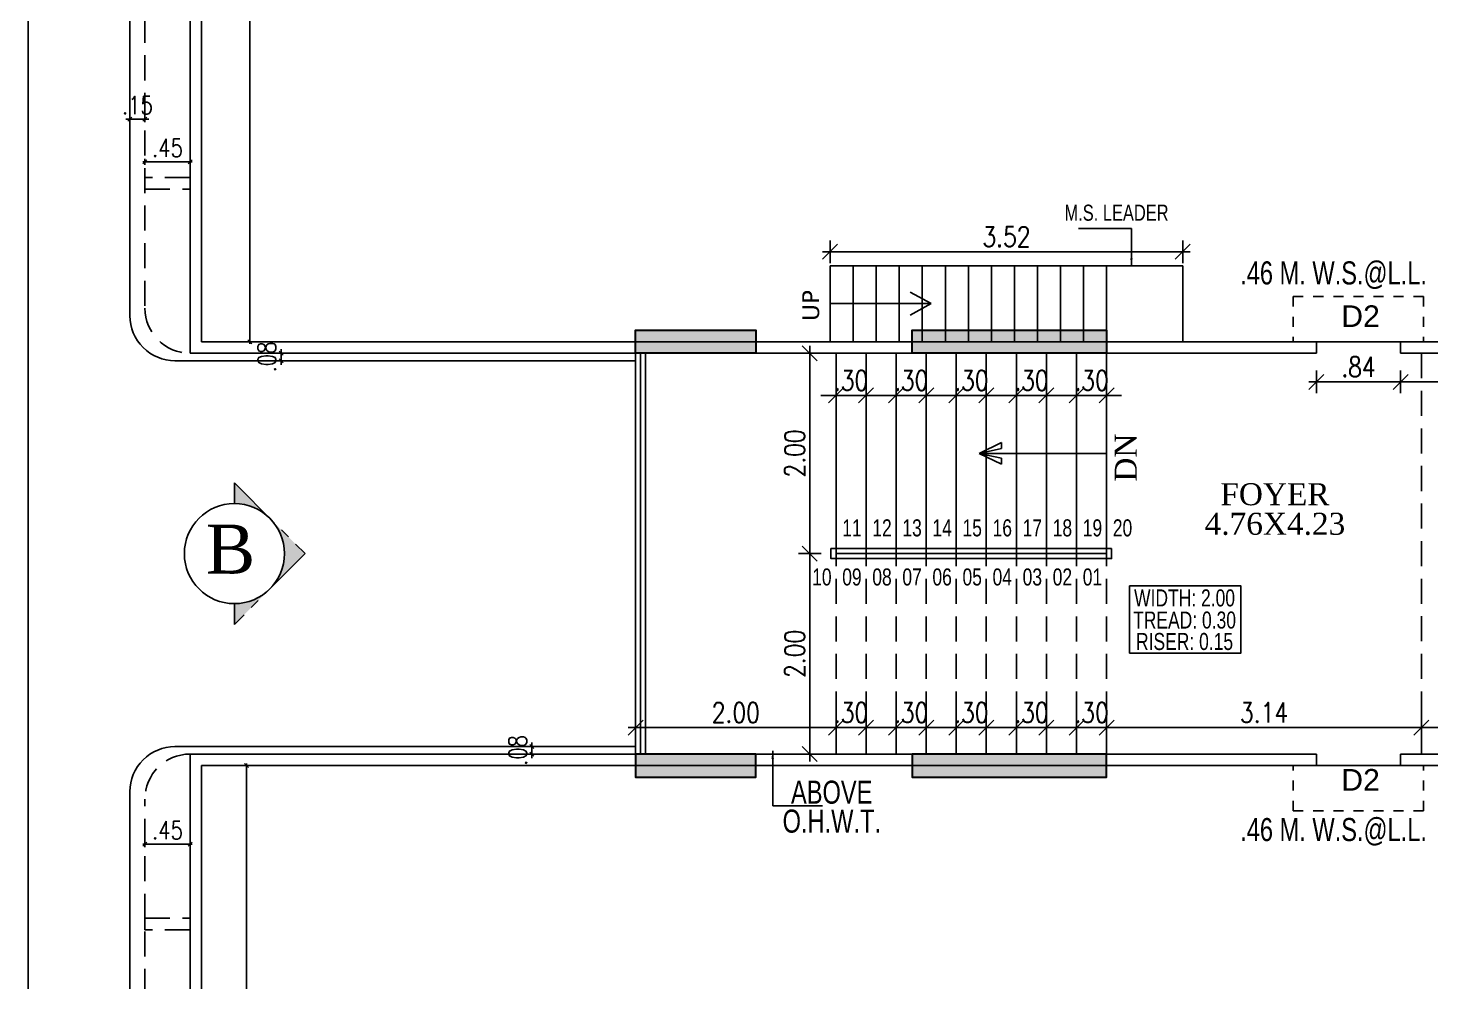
# Model space of a CAD drawing. Header units: inches. Extents: x 14235 to 14499, y 0 to 2549.
# Drawn here: x 14361.64 to 14375.64, y 2362.58 to 2372.1 of the extents above; entities that cross this region are included whole.
import ezdxf
from ezdxf.enums import TextEntityAlignment as Align

# ---------------------------------------------------------------- set-up
doc = ezdxf.new("R2010")
doc.units = ezdxf.units.IN
doc.header["$LTSCALE"] = 0.25
doc.header["$MEASUREMENT"] = 0
doc.header["$PDMODE"] = 35
for name, pattern in [('CENTER2', [1.125, 0.75, -0.125, 0.125, -0.125]), ('DASHEDX2', [1.5, 1, -0.5]), ('HIDDEN', [0.375, 0.25, -0.125])]:
    doc.linetypes.add(name, pattern=pattern)
for name, color, linetype in [('dim-details', 7, 'Continuous'), ('dimension', 7, 'Continuous'), ('edges', 1, 'Continuous'), ('proj-internal', 1, 'DASHEDX2'), ('ROAD', 84, 'Continuous'), ('SECLINE', 7, 'HIDDEN'), ('Stair', 56, 'Continuous'), ('steel', 251, 'Continuous'), ('text', 7, 'Continuous'), ('text-large', 7, 'Continuous'), ('wall', 7, 'Continuous'), ('walls', 7, 'Continuous'), ('WORK TEX', 6, 'Continuous'), ('WORKING DIM', 7, 'Continuous')]:
    doc.layers.add(name, color=color, linetype=linetype)
doc.layers.add('P-COL', color=7, linetype='Continuous', lineweight=30)
doc.layers.add('P-COLHAT', color=8, linetype='Continuous', lineweight=25)
doc.styles.add('ARIAL', font='TIMES_0.TTF')
doc.styles.add('ARL', font='swisscl_0.ttf')
doc.styles.add('romans', font='romans.shx', dxfattribs={"width": 0.8})
doc.styles.add('SansSerif', font='sanss__.ttf', dxfattribs={"width": 0.8})
doc.styles.add('verdana', font='VERDANA_0.TTF')
doc.dimstyles.new('121', dxfattribs={"dimscale": 0.1, "dimtxt": 1.8, "dimasz": 0.2, "dimexe": 0.03125, "dimexo": 0.25, "dimgap": 0.5, "dimtad": 1, "dimzin": 4, "dimdsep": 46, "dimtxsty": 'romans', "dimblk1": 'MINITICK', "dimblk2": 'MINITICK', "dimsah": 1, "dimcen": 1, "dimse1": 1, "dimse2": 1, "dimclrd": 252, "dimclre": 256, "dimclrt": 7, "dimadec": 3, "dimazin": 0, "dimtfac": 0.8, "dimtix": 1, "dimtmove": 2, "dimatfit": 3, "dimfxl": 0, "dimtolj": 1, "dimtzin": 3, "dimarcsym": 0})
doc.dimstyles.new('minitick-100', dxfattribs={"dimscale": 0.1, "dimtxt": 2, "dimasz": 0.75, "dimexe": 0.03125, "dimexo": 0.25, "dimgap": 0.5, "dimtad": 1, "dimzin": 4, "dimdsep": 46, "dimtxsty": 'romans', "dimblk1": 'MINITICK', "dimblk2": 'MINITICK', "dimsah": 1, "dimcen": 1, "dimse1": 1, "dimse2": 1, "dimclrd": 252, "dimclre": 256, "dimclrt": 256, "dimadec": 3, "dimazin": 0, "dimtfac": 0.8, "dimtix": 1, "dimtmove": 2, "dimatfit": 3, "dimfxl": 0, "dimtolj": 1, "dimtzin": 3, "dimarcsym": 0})

# ---------------------------------------------------------------- blocks, each defined once
blk = doc.blocks.new('MINITICK')
at = {"color": 7}
for p, q in [((1, 1), (-1, -1)), ((-1, 0), (1, 0)), ((0, -1.5), (0, 1.5))]:
    blk.add_line(p, q, dxfattribs=at)
blk = doc.blocks.new('*D16')
at = {"layer": 'Defpoints', "color": 0, "transparency": 16777216}
for p in [(14373.159, 2369.866), (14369.64, 2369.44), (14373.159, 2369.44)]:
    blk.add_point(p, dxfattribs=at)
at = {"layer": 'dim-details', "color": 252, "lineweight": -2, "transparency": 16777216}
blk.add_line((14369.715, 2369.866), (14373.084, 2369.866), dxfattribs=at)
at = {"layer": 'dim-details', "color": 252, "lineweight": -2, "transparency": 16777216, "xscale": 0.07500000000000001, "yscale": 0.07500000000000001, "zscale": 0.07500000000000001, "rotation": 180}
blk.add_blockref('MINITICK', (14369.64, 2369.866), dxfattribs=at)
at = {"layer": 'dim-details', "color": 252, "lineweight": -2, "transparency": 16777216, "xscale": 0.07500000000000001, "yscale": 0.07500000000000001, "zscale": 0.07500000000000001}
blk.add_blockref('MINITICK', (14373.159, 2369.866), dxfattribs=at)
at = {"layer": 'dim-details', "transparency": 16777216, "insert": (14371.4, 2370.016), "char_height": 0.2, "attachment_point": 5, "style": 'romans'}
blk.add_mtext('\\A1;3.52', dxfattribs=at)
blk = doc.blocks.new('*D42')
at = {"layer": 'Defpoints', "color": 0, "transparency": 16777216}
for p in [(14362.803, 2364.382), (14363.253, 2364.382), (14362.803, 2363.952)]:
    blk.add_point(p, dxfattribs=at)
at = {"layer": 'WORKING DIM', "color": 252, "lineweight": -2, "transparency": 16777216}
blk.add_line((14363.233, 2363.952), (14362.823, 2363.952), dxfattribs=at)
at = {"layer": 'WORKING DIM', "color": 252, "lineweight": -2, "transparency": 16777216, "xscale": 0.02, "yscale": 0.02, "zscale": 0.02, "rotation": 180}
blk.add_blockref('MINITICK', (14362.803, 2363.952), dxfattribs=at)
at = {"layer": 'WORKING DIM', "color": 252, "lineweight": -2, "transparency": 16777216, "xscale": 0.02, "yscale": 0.02, "zscale": 0.02}
blk.add_blockref('MINITICK', (14363.253, 2363.952), dxfattribs=at)
at = {"layer": 'WORKING DIM', "color": 7, "transparency": 16777216, "insert": (14363.028, 2364.092), "char_height": 0.18, "attachment_point": 5, "style": 'romans'}
blk.add_mtext('\\A1;.45', dxfattribs=at)
blk = doc.blocks.new('*D43')
at = {"layer": 'Defpoints', "color": 0, "transparency": 16777216}
for p in [(14362.803, 2370.762), (14362.803, 2370.606), (14363.253, 2370.606)]:
    blk.add_point(p, dxfattribs=at)
at = {"layer": 'WORKING DIM', "color": 252, "lineweight": -2, "transparency": 16777216}
blk.add_line((14363.233, 2370.762), (14362.823, 2370.762), dxfattribs=at)
at = {"layer": 'WORKING DIM', "color": 252, "lineweight": -2, "transparency": 16777216, "xscale": 0.02, "yscale": 0.02, "zscale": 0.02, "rotation": 180}
blk.add_blockref('MINITICK', (14362.803, 2370.762), dxfattribs=at)
at = {"layer": 'WORKING DIM', "color": 252, "lineweight": -2, "transparency": 16777216, "xscale": 0.02, "yscale": 0.02, "zscale": 0.02}
blk.add_blockref('MINITICK', (14363.253, 2370.762), dxfattribs=at)
at = {"layer": 'WORKING DIM', "color": 7, "transparency": 16777216, "insert": (14363.028, 2370.902), "char_height": 0.18, "attachment_point": 5, "style": 'romans'}
blk.add_mtext('\\A1;.45', dxfattribs=at)
blk = doc.blocks.new('*D57')
at = {"layer": 'Defpoints', "color": 0, "ltscale": 10, "transparency": 16777216}
for p in [(14372.099, 2365.19), (14372.099, 2365.116), (14372.399, 2365.19)]:
    blk.add_point(p, dxfattribs=at)
at = {"layer": 'dimension', "color": 252, "lineweight": -2, "ltscale": 10, "transparency": 16777216}
for p, q in [((14372.024, 2365.116), (14371.949, 2365.116)), ((14372.399, 2365.116), (14372.099, 2365.116)), ((14372.474, 2365.116), (14372.549, 2365.116))]:
    blk.add_line(p, q, dxfattribs=at)
at = {"layer": 'dimension', "color": 252, "lineweight": -2, "ltscale": 10, "transparency": 16777216, "xscale": 0.07500000000000001, "yscale": 0.07500000000000001, "zscale": 0.07500000000000001}
blk.add_blockref('MINITICK', (14372.099, 2365.116), dxfattribs=at)
at = {"layer": 'dimension', "color": 252, "lineweight": -2, "ltscale": 10, "transparency": 16777216, "xscale": 0.07500000000000001, "yscale": 0.07500000000000001, "zscale": 0.07500000000000001, "rotation": 180}
blk.add_blockref('MINITICK', (14372.399, 2365.116), dxfattribs=at)
at = {"layer": 'dimension', "ltscale": 10, "transparency": 16777216, "insert": (14372.249, 2365.266), "char_height": 0.2, "attachment_point": 5, "style": 'romans'}
blk.add_mtext('\\A1;.30', dxfattribs=at)
blk = doc.blocks.new('*D53')
at = {"layer": 'Defpoints', "color": 0, "ltscale": 10, "transparency": 16777216}
for p in [(14371.499, 2365.19), (14371.499, 2365.116), (14371.799, 2365.19)]:
    blk.add_point(p, dxfattribs=at)
at = {"layer": 'dimension', "color": 252, "lineweight": -2, "ltscale": 10, "transparency": 16777216}
for p, q in [((14371.424, 2365.116), (14371.349, 2365.116)), ((14371.799, 2365.116), (14371.499, 2365.116)), ((14371.874, 2365.116), (14371.949, 2365.116))]:
    blk.add_line(p, q, dxfattribs=at)
at = {"layer": 'dimension', "color": 252, "lineweight": -2, "ltscale": 10, "transparency": 16777216, "xscale": 0.07500000000000001, "yscale": 0.07500000000000001, "zscale": 0.07500000000000001}
blk.add_blockref('MINITICK', (14371.499, 2365.116), dxfattribs=at)
at = {"layer": 'dimension', "color": 252, "lineweight": -2, "ltscale": 10, "transparency": 16777216, "xscale": 0.07500000000000001, "yscale": 0.07500000000000001, "zscale": 0.07500000000000001, "rotation": 180}
blk.add_blockref('MINITICK', (14371.799, 2365.116), dxfattribs=at)
at = {"layer": 'dimension', "ltscale": 10, "transparency": 16777216, "insert": (14371.649, 2365.266), "char_height": 0.2, "attachment_point": 5, "style": 'romans'}
blk.add_mtext('\\A1;.30', dxfattribs=at)
blk = doc.blocks.new('*D54')
at = {"layer": 'Defpoints', "color": 0, "ltscale": 10, "transparency": 16777216}
for p in [(14370.899, 2365.19), (14370.899, 2365.116), (14371.199, 2365.19)]:
    blk.add_point(p, dxfattribs=at)
at = {"layer": 'dimension', "color": 252, "lineweight": -2, "ltscale": 10, "transparency": 16777216}
for p, q in [((14370.824, 2365.116), (14370.749, 2365.116)), ((14371.199, 2365.116), (14370.899, 2365.116)), ((14371.274, 2365.116), (14371.349, 2365.116))]:
    blk.add_line(p, q, dxfattribs=at)
at = {"layer": 'dimension', "color": 252, "lineweight": -2, "ltscale": 10, "transparency": 16777216, "xscale": 0.07500000000000001, "yscale": 0.07500000000000001, "zscale": 0.07500000000000001}
blk.add_blockref('MINITICK', (14370.899, 2365.116), dxfattribs=at)
at = {"layer": 'dimension', "color": 252, "lineweight": -2, "ltscale": 10, "transparency": 16777216, "xscale": 0.07500000000000001, "yscale": 0.07500000000000001, "zscale": 0.07500000000000001, "rotation": 180}
blk.add_blockref('MINITICK', (14371.199, 2365.116), dxfattribs=at)
at = {"layer": 'dimension', "ltscale": 10, "transparency": 16777216, "insert": (14371.049, 2365.266), "char_height": 0.2, "attachment_point": 5, "style": 'romans'}
blk.add_mtext('\\A1;.30', dxfattribs=at)
blk = doc.blocks.new('*D45')
at = {"layer": 'Defpoints', "color": 0, "ltscale": 10, "transparency": 16777216}
for p in [(14370.299, 2365.19), (14370.299, 2365.116), (14370.599, 2365.19)]:
    blk.add_point(p, dxfattribs=at)
at = {"layer": 'dimension', "color": 252, "lineweight": -2, "ltscale": 10, "transparency": 16777216}
for p, q in [((14370.224, 2365.116), (14370.149, 2365.116)), ((14370.599, 2365.116), (14370.299, 2365.116)), ((14370.674, 2365.116), (14370.749, 2365.116))]:
    blk.add_line(p, q, dxfattribs=at)
at = {"layer": 'dimension', "color": 252, "lineweight": -2, "ltscale": 10, "transparency": 16777216, "xscale": 0.07500000000000001, "yscale": 0.07500000000000001, "zscale": 0.07500000000000001}
blk.add_blockref('MINITICK', (14370.299, 2365.116), dxfattribs=at)
at = {"layer": 'dimension', "color": 252, "lineweight": -2, "ltscale": 10, "transparency": 16777216, "xscale": 0.07500000000000001, "yscale": 0.07500000000000001, "zscale": 0.07500000000000001, "rotation": 180}
blk.add_blockref('MINITICK', (14370.599, 2365.116), dxfattribs=at)
at = {"layer": 'dimension', "ltscale": 10, "transparency": 16777216, "insert": (14370.449, 2365.266), "char_height": 0.2, "attachment_point": 5, "style": 'romans'}
blk.add_mtext('\\A1;.30', dxfattribs=at)
blk = doc.blocks.new('*D46')
at = {"layer": 'Defpoints', "color": 0, "ltscale": 10, "transparency": 16777216}
for p in [(14369.699, 2365.19), (14369.699, 2365.116), (14369.999, 2365.19)]:
    blk.add_point(p, dxfattribs=at)
at = {"layer": 'dimension', "color": 252, "lineweight": -2, "ltscale": 10, "transparency": 16777216}
for p, q in [((14369.624, 2365.116), (14369.549, 2365.116)), ((14369.999, 2365.116), (14369.699, 2365.116)), ((14370.074, 2365.116), (14370.149, 2365.116))]:
    blk.add_line(p, q, dxfattribs=at)
at = {"layer": 'dimension', "color": 252, "lineweight": -2, "ltscale": 10, "transparency": 16777216, "xscale": 0.07500000000000001, "yscale": 0.07500000000000001, "zscale": 0.07500000000000001}
blk.add_blockref('MINITICK', (14369.699, 2365.116), dxfattribs=at)
at = {"layer": 'dimension', "color": 252, "lineweight": -2, "ltscale": 10, "transparency": 16777216, "xscale": 0.07500000000000001, "yscale": 0.07500000000000001, "zscale": 0.07500000000000001, "rotation": 180}
blk.add_blockref('MINITICK', (14369.999, 2365.116), dxfattribs=at)
at = {"layer": 'dimension', "ltscale": 10, "transparency": 16777216, "insert": (14369.849, 2365.266), "char_height": 0.2, "attachment_point": 5, "style": 'romans'}
blk.add_mtext('\\A1;.30', dxfattribs=at)
blk = doc.blocks.new('*D47')
at = {"layer": 'Defpoints', "color": 0, "ltscale": 10, "transparency": 16777216}
for p in [(14367.699, 2365.116), (14367.699, 2365.116), (14369.699, 2365.116)]:
    blk.add_point(p, dxfattribs=at)
at = {"layer": 'dimension', "color": 252, "lineweight": -2, "ltscale": 10, "transparency": 16777216}
blk.add_line((14369.624, 2365.116), (14367.774, 2365.116), dxfattribs=at)
at = {"layer": 'dimension', "color": 252, "lineweight": -2, "ltscale": 10, "transparency": 16777216, "xscale": 0.07500000000000001, "yscale": 0.07500000000000001, "zscale": 0.07500000000000001, "rotation": 180}
blk.add_blockref('MINITICK', (14367.699, 2365.116), dxfattribs=at)
at = {"layer": 'dimension', "color": 252, "lineweight": -2, "ltscale": 10, "transparency": 16777216, "xscale": 0.07500000000000001, "yscale": 0.07500000000000001, "zscale": 0.07500000000000001}
blk.add_blockref('MINITICK', (14369.699, 2365.116), dxfattribs=at)
at = {"layer": 'dimension', "ltscale": 10, "transparency": 16777216, "insert": (14368.699, 2365.266), "char_height": 0.2, "attachment_point": 5, "style": 'romans'}
blk.add_mtext('\\A1;2.00', dxfattribs=at)
blk = doc.blocks.new('*D48')
at = {"layer": 'Defpoints', "color": 0, "ltscale": 10, "transparency": 16777216}
for p in [(14372.099, 2368.432), (14372.099, 2368.357), (14372.399, 2368.357)]:
    blk.add_point(p, dxfattribs=at)
at = {"layer": 'dimension', "color": 252, "lineweight": -2, "ltscale": 10, "transparency": 16777216}
for p, q in [((14372.024, 2368.432), (14371.949, 2368.432)), ((14372.399, 2368.432), (14372.099, 2368.432)), ((14372.474, 2368.432), (14372.549, 2368.432))]:
    blk.add_line(p, q, dxfattribs=at)
at = {"layer": 'dimension', "color": 252, "lineweight": -2, "ltscale": 10, "transparency": 16777216, "xscale": 0.07500000000000001, "yscale": 0.07500000000000001, "zscale": 0.07500000000000001}
blk.add_blockref('MINITICK', (14372.099, 2368.432), dxfattribs=at)
at = {"layer": 'dimension', "color": 252, "lineweight": -2, "ltscale": 10, "transparency": 16777216, "xscale": 0.07500000000000001, "yscale": 0.07500000000000001, "zscale": 0.07500000000000001, "rotation": 180}
blk.add_blockref('MINITICK', (14372.399, 2368.432), dxfattribs=at)
at = {"layer": 'dimension', "ltscale": 10, "transparency": 16777216, "insert": (14372.249, 2368.582), "char_height": 0.2, "attachment_point": 5, "style": 'romans'}
blk.add_mtext('\\A1;.30', dxfattribs=at)
blk = doc.blocks.new('*D49')
at = {"layer": 'Defpoints', "color": 0, "ltscale": 10, "transparency": 16777216}
for p in [(14371.499, 2368.432), (14371.499, 2368.357), (14371.799, 2368.357)]:
    blk.add_point(p, dxfattribs=at)
at = {"layer": 'dimension', "color": 252, "lineweight": -2, "ltscale": 10, "transparency": 16777216}
for p, q in [((14371.424, 2368.432), (14371.349, 2368.432)), ((14371.799, 2368.432), (14371.499, 2368.432)), ((14371.874, 2368.432), (14371.949, 2368.432))]:
    blk.add_line(p, q, dxfattribs=at)
at = {"layer": 'dimension', "color": 252, "lineweight": -2, "ltscale": 10, "transparency": 16777216, "xscale": 0.07500000000000001, "yscale": 0.07500000000000001, "zscale": 0.07500000000000001}
blk.add_blockref('MINITICK', (14371.499, 2368.432), dxfattribs=at)
at = {"layer": 'dimension', "color": 252, "lineweight": -2, "ltscale": 10, "transparency": 16777216, "xscale": 0.07500000000000001, "yscale": 0.07500000000000001, "zscale": 0.07500000000000001, "rotation": 180}
blk.add_blockref('MINITICK', (14371.799, 2368.432), dxfattribs=at)
at = {"layer": 'dimension', "ltscale": 10, "transparency": 16777216, "insert": (14371.649, 2368.582), "char_height": 0.2, "attachment_point": 5, "style": 'romans'}
blk.add_mtext('\\A1;.30', dxfattribs=at)
blk = doc.blocks.new('*D50')
at = {"layer": 'Defpoints', "color": 0, "ltscale": 10, "transparency": 16777216}
for p in [(14370.899, 2368.432), (14370.899, 2368.357), (14371.199, 2368.357)]:
    blk.add_point(p, dxfattribs=at)
at = {"layer": 'dimension', "color": 252, "lineweight": -2, "ltscale": 10, "transparency": 16777216}
for p, q in [((14370.824, 2368.432), (14370.749, 2368.432)), ((14371.199, 2368.432), (14370.899, 2368.432)), ((14371.274, 2368.432), (14371.349, 2368.432))]:
    blk.add_line(p, q, dxfattribs=at)
at = {"layer": 'dimension', "color": 252, "lineweight": -2, "ltscale": 10, "transparency": 16777216, "xscale": 0.07500000000000001, "yscale": 0.07500000000000001, "zscale": 0.07500000000000001}
blk.add_blockref('MINITICK', (14370.899, 2368.432), dxfattribs=at)
at = {"layer": 'dimension', "color": 252, "lineweight": -2, "ltscale": 10, "transparency": 16777216, "xscale": 0.07500000000000001, "yscale": 0.07500000000000001, "zscale": 0.07500000000000001, "rotation": 180}
blk.add_blockref('MINITICK', (14371.199, 2368.432), dxfattribs=at)
at = {"layer": 'dimension', "ltscale": 10, "transparency": 16777216, "insert": (14371.049, 2368.582), "char_height": 0.2, "attachment_point": 5, "style": 'romans'}
blk.add_mtext('\\A1;.30', dxfattribs=at)
blk = doc.blocks.new('*D51')
at = {"layer": 'Defpoints', "color": 0, "ltscale": 10, "transparency": 16777216}
for p in [(14370.299, 2368.432), (14370.299, 2368.357), (14370.599, 2368.357)]:
    blk.add_point(p, dxfattribs=at)
at = {"layer": 'dimension', "color": 252, "lineweight": -2, "ltscale": 10, "transparency": 16777216}
for p, q in [((14370.224, 2368.432), (14370.149, 2368.432)), ((14370.599, 2368.432), (14370.299, 2368.432)), ((14370.674, 2368.432), (14370.749, 2368.432))]:
    blk.add_line(p, q, dxfattribs=at)
at = {"layer": 'dimension', "color": 252, "lineweight": -2, "ltscale": 10, "transparency": 16777216, "xscale": 0.07500000000000001, "yscale": 0.07500000000000001, "zscale": 0.07500000000000001}
blk.add_blockref('MINITICK', (14370.299, 2368.432), dxfattribs=at)
at = {"layer": 'dimension', "color": 252, "lineweight": -2, "ltscale": 10, "transparency": 16777216, "xscale": 0.07500000000000001, "yscale": 0.07500000000000001, "zscale": 0.07500000000000001, "rotation": 180}
blk.add_blockref('MINITICK', (14370.599, 2368.432), dxfattribs=at)
at = {"layer": 'dimension', "ltscale": 10, "transparency": 16777216, "insert": (14370.449, 2368.582), "char_height": 0.2, "attachment_point": 5, "style": 'romans'}
blk.add_mtext('\\A1;.30', dxfattribs=at)
blk = doc.blocks.new('*D52')
at = {"layer": 'Defpoints', "color": 0, "ltscale": 10, "transparency": 16777216}
for p in [(14369.699, 2368.432), (14369.699, 2368.357), (14369.999, 2368.357)]:
    blk.add_point(p, dxfattribs=at)
at = {"layer": 'dimension', "color": 252, "lineweight": -2, "ltscale": 10, "transparency": 16777216}
for p, q in [((14369.624, 2368.432), (14369.549, 2368.432)), ((14369.999, 2368.432), (14369.699, 2368.432)), ((14370.074, 2368.432), (14370.149, 2368.432))]:
    blk.add_line(p, q, dxfattribs=at)
at = {"layer": 'dimension', "color": 252, "lineweight": -2, "ltscale": 10, "transparency": 16777216, "xscale": 0.07500000000000001, "yscale": 0.07500000000000001, "zscale": 0.07500000000000001}
blk.add_blockref('MINITICK', (14369.699, 2368.432), dxfattribs=at)
at = {"layer": 'dimension', "color": 252, "lineweight": -2, "ltscale": 10, "transparency": 16777216, "xscale": 0.07500000000000001, "yscale": 0.07500000000000001, "zscale": 0.07500000000000001, "rotation": 180}
blk.add_blockref('MINITICK', (14369.999, 2368.432), dxfattribs=at)
at = {"layer": 'dimension', "ltscale": 10, "transparency": 16777216, "insert": (14369.849, 2368.582), "char_height": 0.2, "attachment_point": 5, "style": 'romans'}
blk.add_mtext('\\A1;.30', dxfattribs=at)
blk = doc.blocks.new('*D55')
at = {"layer": 'Defpoints', "color": 0, "ltscale": 10, "transparency": 16777216}
for p in [(14369.699, 2366.853), (14369.437, 2364.852), (14369.699, 2364.852)]:
    blk.add_point(p, dxfattribs=at)
at = {"layer": 'dimension', "color": 252, "lineweight": -2, "ltscale": 10, "transparency": 16777216}
blk.add_line((14369.437, 2366.778), (14369.437, 2364.927), dxfattribs=at)
at = {"layer": 'dimension', "color": 252, "lineweight": -2, "ltscale": 10, "transparency": 16777216, "xscale": 0.07500000000000001, "yscale": 0.07500000000000001, "zscale": 0.07500000000000001}
for p, rotation in [((14369.437, 2366.853), 90), ((14369.437, 2364.852), 270)]:
    blk.add_blockref('MINITICK', p, dxfattribs=dict(at, rotation=rotation))
at = {"layer": 'dimension', "ltscale": 10, "transparency": 16777216, "insert": (14369.287, 2365.852), "char_height": 0.2, "attachment_point": 5, "rotation": 90, "style": 'romans'}
blk.add_mtext('\\A1;2.00', dxfattribs=at)
blk = doc.blocks.new('*D56')
at = {"layer": 'Defpoints', "color": 0, "ltscale": 10, "transparency": 16777216}
for p in [(14369.437, 2368.853), (14369.699, 2368.853), (14369.699, 2366.853)]:
    blk.add_point(p, dxfattribs=at)
at = {"layer": 'dimension', "color": 252, "lineweight": -2, "ltscale": 10, "transparency": 16777216}
blk.add_line((14369.437, 2366.928), (14369.437, 2368.778), dxfattribs=at)
at = {"layer": 'dimension', "color": 252, "lineweight": -2, "ltscale": 10, "transparency": 16777216, "xscale": 0.07500000000000001, "yscale": 0.07500000000000001, "zscale": 0.07500000000000001}
for p, rotation in [((14369.437, 2368.853), 90), ((14369.437, 2366.853), 270)]:
    blk.add_blockref('MINITICK', p, dxfattribs=dict(at, rotation=rotation))
at = {"layer": 'dimension', "ltscale": 10, "transparency": 16777216, "insert": (14369.287, 2367.853), "char_height": 0.2, "attachment_point": 5, "rotation": 90, "style": 'romans'}
blk.add_mtext('\\A1;2.00', dxfattribs=at)
blk = doc.blocks.new('*D58')
at = {"layer": 'Defpoints', "color": 0, "ltscale": 10, "transparency": 16777216}
for p in [(14375.332, 2368.853), (14377.163, 2368.853), (14377.163, 2368.567)]:
    blk.add_point(p, dxfattribs=at)
at = {"layer": 'dimension', "color": 252, "lineweight": -2, "ltscale": 10, "transparency": 16777216}
blk.add_line((14375.407, 2368.567), (14377.088, 2368.567), dxfattribs=at)
at = {"layer": 'dimension', "color": 252, "lineweight": -2, "ltscale": 10, "transparency": 16777216, "xscale": 0.07500000000000001, "yscale": 0.07500000000000001, "zscale": 0.07500000000000001, "rotation": 180}
blk.add_blockref('MINITICK', (14375.332, 2368.567), dxfattribs=at)
at = {"layer": 'dimension', "color": 252, "lineweight": -2, "ltscale": 10, "transparency": 16777216, "xscale": 0.07500000000000001, "yscale": 0.07500000000000001, "zscale": 0.07500000000000001}
blk.add_blockref('MINITICK', (14377.163, 2368.567), dxfattribs=at)
at = {"layer": 'dimension', "ltscale": 10, "transparency": 16777216, "insert": (14376.248, 2368.717), "char_height": 0.2, "attachment_point": 5, "style": 'romans'}
blk.add_mtext('\\A1;1.83', dxfattribs=at)
blk = doc.blocks.new('*D59')
at = {"layer": 'Defpoints', "color": 0, "ltscale": 10, "transparency": 16777216}
for p in [(14374.492, 2368.911), (14375.332, 2368.911), (14374.492, 2368.567)]:
    blk.add_point(p, dxfattribs=at)
at = {"layer": 'dimension', "color": 252, "lineweight": -2, "ltscale": 10, "transparency": 16777216}
blk.add_line((14375.257, 2368.567), (14374.567, 2368.567), dxfattribs=at)
at = {"layer": 'dimension', "color": 252, "lineweight": -2, "ltscale": 10, "transparency": 16777216, "xscale": 0.07500000000000001, "yscale": 0.07500000000000001, "zscale": 0.07500000000000001, "rotation": 180}
blk.add_blockref('MINITICK', (14374.492, 2368.567), dxfattribs=at)
at = {"layer": 'dimension', "color": 252, "lineweight": -2, "ltscale": 10, "transparency": 16777216, "xscale": 0.07500000000000001, "yscale": 0.07500000000000001, "zscale": 0.07500000000000001}
blk.add_blockref('MINITICK', (14375.332, 2368.567), dxfattribs=at)
at = {"layer": 'dimension', "ltscale": 10, "transparency": 16777216, "insert": (14374.912, 2368.717), "char_height": 0.2, "attachment_point": 5, "style": 'romans'}
blk.add_mtext('\\A1;.84', dxfattribs=at)
blk = doc.blocks.new('*D60')
at = {"layer": 'Defpoints', "color": 0, "ltscale": 10, "transparency": 16777216}
for p in [(14374.492, 2368.853), (14372.399, 0), (14374.492, -0.286)]:
    blk.add_point(p, dxfattribs=at)
at = {"layer": 'dimension', "color": 252, "lineweight": -2, "ltscale": 10, "transparency": 16777216}
blk.add_line((14372.474, -0.286), (14374.417, -0.286), dxfattribs=at)
at = {"layer": 'dimension', "color": 252, "lineweight": -2, "ltscale": 10, "transparency": 16777216, "xscale": 0.07500000000000001, "yscale": 0.07500000000000001, "zscale": 0.07500000000000001, "rotation": 180}
blk.add_blockref('MINITICK', (14372.399, -0.286), dxfattribs=at)
at = {"layer": 'dimension', "color": 252, "lineweight": -2, "ltscale": 10, "transparency": 16777216, "xscale": 0.07500000000000001, "yscale": 0.07500000000000001, "zscale": 0.07500000000000001}
blk.add_blockref('MINITICK', (14374.492, -0.286), dxfattribs=at)
at = {"layer": 'dimension', "ltscale": 10, "transparency": 16777216, "insert": (14373.446, -0.136), "char_height": 0.2, "attachment_point": 5, "style": 'romans'}
blk.add_mtext('\\A1;2.09', dxfattribs=at)
blk = doc.blocks.new('*D61')
at = {"layer": 'Defpoints', "color": 0, "ltscale": 10, "transparency": 16777216}
for p in [(14372.399, 2365.596), (14375.541, 2365.596), (14372.399, 2365.116)]:
    blk.add_point(p, dxfattribs=at)
at = {"layer": 'dimension', "color": 252, "lineweight": -2, "ltscale": 10, "transparency": 16777216}
blk.add_line((14375.466, 2365.116), (14372.474, 2365.116), dxfattribs=at)
at = {"layer": 'dimension', "color": 252, "lineweight": -2, "ltscale": 10, "transparency": 16777216, "xscale": 0.07500000000000001, "yscale": 0.07500000000000001, "zscale": 0.07500000000000001, "rotation": 180}
blk.add_blockref('MINITICK', (14372.399, 2365.116), dxfattribs=at)
at = {"layer": 'dimension', "color": 252, "lineweight": -2, "ltscale": 10, "transparency": 16777216, "xscale": 0.07500000000000001, "yscale": 0.07500000000000001, "zscale": 0.07500000000000001}
blk.add_blockref('MINITICK', (14375.541, 2365.116), dxfattribs=at)
at = {"layer": 'dimension', "ltscale": 10, "transparency": 16777216, "insert": (14373.97, 2365.266), "char_height": 0.2, "attachment_point": 5, "style": 'romans'}
blk.add_mtext('\\A1;3.14', dxfattribs=at)
blk = doc.blocks.new('*D62')
at = {"layer": 'Defpoints', "color": 0, "ltscale": 10, "transparency": 16777216}
for p in [(14375.541, 2365.293), (14377.163, 2365.293), (14377.163, 2365.116)]:
    blk.add_point(p, dxfattribs=at)
at = {"layer": 'dimension', "color": 252, "lineweight": -2, "ltscale": 10, "transparency": 16777216}
blk.add_line((14375.616, 2365.116), (14377.088, 2365.116), dxfattribs=at)
at = {"layer": 'dimension', "color": 252, "lineweight": -2, "ltscale": 10, "transparency": 16777216, "xscale": 0.07500000000000001, "yscale": 0.07500000000000001, "zscale": 0.07500000000000001, "rotation": 180}
blk.add_blockref('MINITICK', (14375.541, 2365.116), dxfattribs=at)
at = {"layer": 'dimension', "color": 252, "lineweight": -2, "ltscale": 10, "transparency": 16777216, "xscale": 0.07500000000000001, "yscale": 0.07500000000000001, "zscale": 0.07500000000000001}
blk.add_blockref('MINITICK', (14377.163, 2365.116), dxfattribs=at)
at = {"layer": 'dimension', "ltscale": 10, "transparency": 16777216, "insert": (14376.352, 2365.266), "char_height": 0.2, "attachment_point": 5, "style": 'romans'}
blk.add_mtext('\\A1;1.62', dxfattribs=at)
blk = doc.blocks.new('*D74')
at = {"layer": 'Defpoints', "color": 0, "transparency": 16777216}
for p in [(14364.17, 2378.838), (14363.851, 2368.968), (14363.865, 2368.968)]:
    blk.add_point(p, dxfattribs=at)
at = {"layer": 'WORKING DIM', "color": 252, "lineweight": -2, "transparency": 16777216}
blk.add_line((14363.851, 2378.818), (14363.851, 2368.988), dxfattribs=at)
at = {"layer": 'WORKING DIM', "color": 252, "lineweight": -2, "transparency": 16777216, "xscale": 0.02, "yscale": 0.02, "zscale": 0.02}
for p, rotation in [((14363.851, 2378.838), 90), ((14363.851, 2368.968), 270)]:
    blk.add_blockref('MINITICK', p, dxfattribs=dict(at, rotation=rotation))
at = {"layer": 'WORKING DIM', "color": 7, "transparency": 16777216, "insert": (14363.711, 2373.903), "char_height": 0.18, "attachment_point": 5, "rotation": 90, "style": 'romans'}
blk.add_mtext('\\A1;9.87', dxfattribs=at)
blk = doc.blocks.new('*D75')
at = {"layer": 'Defpoints', "color": 0, "transparency": 16777216}
for p in [(14364.391, 2364.737), (14363.817, 2353.571), (14364.329, 2353.571)]:
    blk.add_point(p, dxfattribs=at)
at = {"layer": 'WORKING DIM', "color": 252, "lineweight": -2, "transparency": 16777216}
blk.add_line((14363.817, 2364.717), (14363.817, 2353.591), dxfattribs=at)
at = {"layer": 'WORKING DIM', "color": 252, "lineweight": -2, "transparency": 16777216, "xscale": 0.02, "yscale": 0.02, "zscale": 0.02}
for p, rotation in [((14363.817, 2364.737), 90), ((14363.817, 2353.571), 270)]:
    blk.add_blockref('MINITICK', p, dxfattribs=dict(at, rotation=rotation))
at = {"layer": 'WORKING DIM', "color": 7, "transparency": 16777216, "insert": (14363.677, 2359.154), "char_height": 0.18, "attachment_point": 5, "rotation": 90, "style": 'romans'}
blk.add_mtext('\\A1;11.17', dxfattribs=at)
blk = doc.blocks.new('*D1421')
at = {"layer": 'Defpoints', "color": 0, "transparency": 16777216}
for p in [(14366.038, 2364.927), (14366.038, 2364.852), (14366.664, 2364.852)]:
    blk.add_point(p, dxfattribs=at)
at = {"layer": 'WORKING DIM', "color": 252, "lineweight": -2, "transparency": 16777216}
for p, q in [((14366.664, 2364.947), (14366.664, 2364.967)), ((14366.664, 2364.927), (14366.664, 2364.852)), ((14366.664, 2364.832), (14366.664, 2364.812))]:
    blk.add_line(p, q, dxfattribs=at)
at = {"layer": 'WORKING DIM', "color": 252, "lineweight": -2, "transparency": 16777216, "xscale": 0.02, "yscale": 0.02, "zscale": 0.02}
for p, rotation in [((14366.664, 2364.927), 270), ((14366.664, 2364.852), 90)]:
    blk.add_blockref('MINITICK', p, dxfattribs=dict(at, rotation=rotation))
at = {"layer": 'WORKING DIM', "color": 7, "transparency": 16777216, "insert": (14366.524, 2364.889), "char_height": 0.18, "attachment_point": 5, "rotation": 90, "style": 'romans'}
blk.add_mtext('\\A1;.08', dxfattribs=at)
blk = doc.blocks.new('*D1432')
at = {"layer": 'Defpoints', "color": 0, "transparency": 16777216}
for p in [(14362.653, 2371.33), (14362.803, 2371.33), (14362.653, 2371.189)]:
    blk.add_point(p, dxfattribs=at)
at = {"layer": 'WORKING DIM', "color": 252, "lineweight": -2, "transparency": 16777216}
for p, q in [((14362.633, 2371.189), (14362.613, 2371.189)), ((14362.803, 2371.189), (14362.653, 2371.189)), ((14362.823, 2371.189), (14362.843, 2371.189))]:
    blk.add_line(p, q, dxfattribs=at)
at = {"layer": 'WORKING DIM', "color": 252, "lineweight": -2, "transparency": 16777216, "xscale": 0.02, "yscale": 0.02, "zscale": 0.02}
blk.add_blockref('MINITICK', (14362.653, 2371.189), dxfattribs=at)
at = {"layer": 'WORKING DIM', "color": 252, "lineweight": -2, "transparency": 16777216, "xscale": 0.02, "yscale": 0.02, "zscale": 0.02, "rotation": 180}
blk.add_blockref('MINITICK', (14362.803, 2371.189), dxfattribs=at)
at = {"layer": 'WORKING DIM', "color": 7, "transparency": 16777216, "insert": (14362.728, 2371.329), "char_height": 0.18, "attachment_point": 5, "style": 'romans'}
blk.add_mtext('\\A1;.15', dxfattribs=at)
blk = doc.blocks.new('*D1443')
at = {"layer": 'Defpoints', "color": 0, "transparency": 16777216}
for p in [(14364.025, 2368.853), (14364.025, 2368.778), (14364.161, 2368.778)]:
    blk.add_point(p, dxfattribs=at)
at = {"layer": 'WORKING DIM', "color": 252, "lineweight": -2, "transparency": 16777216}
for p, q in [((14364.161, 2368.873), (14364.161, 2368.893)), ((14364.161, 2368.853), (14364.161, 2368.778)), ((14364.161, 2368.758), (14364.161, 2368.738))]:
    blk.add_line(p, q, dxfattribs=at)
at = {"layer": 'WORKING DIM', "color": 252, "lineweight": -2, "transparency": 16777216, "xscale": 0.02, "yscale": 0.02, "zscale": 0.02}
for p, rotation in [((14364.161, 2368.853), 270), ((14364.161, 2368.778), 90)]:
    blk.add_blockref('MINITICK', p, dxfattribs=dict(at, rotation=rotation))
at = {"layer": 'WORKING DIM', "color": 7, "transparency": 16777216, "insert": (14364.021, 2368.816), "char_height": 0.18, "attachment_point": 5, "rotation": 90, "style": 'romans'}
blk.add_mtext('\\A1;.08', dxfattribs=at)

msp = doc.modelspace()

# ---------------------------------------------------------------- hatches: boundary and pattern name
at = {"layer": 'P-COLHAT', "lineweight": 30}
for points in [[(14367.699, 2368.853), (14367.699, 2369.083), (14368.899, 2369.083), (14368.899, 2368.853)], [(14370.46, 2368.853), (14370.46, 2369.083), (14372.399, 2369.083), (14372.399, 2368.853)], [(14367.699, 2364.852), (14367.699, 2364.622), (14368.899, 2364.622), (14368.899, 2364.852)], [(14370.46, 2364.852), (14370.46, 2364.622), (14372.399, 2364.622), (14372.399, 2364.852)]]:
    msp.add_hatch(color=256, dxfattribs=at).paths.add_polyline_path(points)
at = {"layer": 'SECLINE'}
h = msp.add_hatch(color=254, dxfattribs=at)
h.paths.add_polyline_path([(14363.696, 2367.558), (14364.049, 2367.205, 0.198912), (14363.696, 2367.351)])
h.paths.add_polyline_path([(14364.049, 2367.205), (14364.402, 2366.853), (14364.049, 2366.5, 0.198912), (14364.195, 2366.853, 0.198912)])
h.paths.add_polyline_path([(14363.696, 2366.354, 0.198912), (14364.049, 2366.5), (14363.696, 2366.147)])

# ---------------------------------------------------------------- linework, layer by layer
at = {"layer": 'edges', "color": 30, "linetype": 'DASHEDX2'}
for p, q in [((14362.803, 2378.952), (14362.803, 2369.303)), ((14362.803, 2353.457), (14362.803, 2364.402))]:
    msp.add_line(p, q, dxfattribs=at)
at = {"layer": 'edges', "ltscale": 0.4}
for points in [[(14367.699, 2368.778), (14363.103, 2368.778, -0.414214), (14362.653, 2369.228), (14362.653, 2379.102, -0.414214), (14363.103, 2379.552), (14385.24, 2379.552, -0.414214), (14385.69, 2379.102), (14385.69, 2369.228, -0.414214), (14385.24, 2368.778), (14379.297, 2368.778)], [(14367.699, 2364.927), (14363.103, 2364.927, 0.414214), (14362.653, 2364.477), (14362.653, 2353.307, 0.414214), (14363.103, 2352.857), (14385.24, 2352.857, 0.414214), (14385.69, 2353.307), (14385.69, 2364.477, 0.414214), (14385.24, 2364.927), (14379.297, 2364.927)]]:
    msp.add_lwpolyline(points, format="xyb", dxfattribs=at)
at = {"layer": 'edges', "color": 30, "linetype": 'DASHEDX2'}
for points in [[(14363.253, 2370.606), (14362.803, 2370.606), (14362.803, 2370.492), (14363.253, 2370.492)], [(14363.253, 2363.099), (14362.803, 2363.099), (14362.803, 2363.213), (14363.253, 2363.213)]]:
    msp.add_lwpolyline(points, dxfattribs=at)
for centre, start, end in [((14363.253, 2369.303), 180, 270), ((14363.253, 2364.402), 90, 180)]:
    msp.add_arc(centre, 0.45, start, end, dxfattribs=at)
at = {"layer": 'P-COL'}
for points in [[(14367.699, 2368.853), (14367.699, 2369.083), (14368.899, 2369.083), (14368.899, 2368.853)], [(14370.46, 2368.853), (14370.46, 2369.083), (14372.399, 2369.083), (14372.399, 2368.853)], [(14367.699, 2364.852), (14367.699, 2364.622), (14368.899, 2364.622), (14368.899, 2364.852)], [(14370.46, 2364.852), (14370.46, 2364.622), (14372.399, 2364.622), (14372.399, 2364.852)]]:
    msp.add_lwpolyline(points, close=True, dxfattribs=at)
at = {"layer": 'proj-internal', "ltscale": 0.4}
for p, q in [((14375.562, 2369.418), (14374.262, 2369.418)), ((14374.262, 2369.418), (14374.262, 2368.968)), ((14375.562, 2369.418), (14375.562, 2368.968)), ((14374.262, 2364.287), (14374.262, 2364.737)), ((14375.562, 2364.287), (14375.562, 2364.737)), ((14375.562, 2364.287), (14374.262, 2364.287))]:
    msp.add_line(p, q, dxfattribs=at)
at = {"layer": 'proj-internal'}
for p, q in [((14375.541, 2368.853), (14375.541, 2364.852)), ((14369.699, 2364.852), (14369.699, 2366.853)), ((14369.999, 2364.852), (14369.999, 2366.853)), ((14370.299, 2364.852), (14370.299, 2366.853)), ((14370.599, 2364.852), (14370.599, 2366.853)), ((14370.899, 2364.852), (14370.899, 2366.853)), ((14371.199, 2364.852), (14371.199, 2366.853)), ((14371.499, 2364.852), (14371.499, 2366.853)), ((14371.799, 2364.852), (14371.799, 2366.853)), ((14372.099, 2364.852), (14372.099, 2366.853)), ((14372.399, 2364.852), (14372.399, 2366.853))]:
    msp.add_line(p, q, dxfattribs=at)
at = {"layer": 'ROAD', "ltscale": 10}
msp.add_line((14372.399, 2369.082), (14372.399, 2368.968), dxfattribs=at)
at = {"layer": 'SECLINE', "linetype": 'CENTER2', "ltscale": 3}
msp.add_lwpolyline([(14363.696, 2367.351), (14363.696, 2367.558), (14364.402, 2366.853), (14363.696, 2366.147), (14363.696, 2366.354)], dxfattribs=at)
at = {"layer": 'SECLINE', "linetype": 'Continuous', "ltscale": 3}
msp.add_circle((14363.696, 2366.853), 0.499, dxfattribs=at)
at = {"layer": 'Stair', "ltscale": 2}
for p, q in [((14367.699, 2364.852), (14367.699, 2368.853)), ((14367.749, 2364.852), (14367.749, 2368.853)), ((14367.799, 2364.852), (14367.799, 2368.853)), ((14369.699, 2368.853), (14369.699, 2366.853)), ((14369.999, 2368.853), (14369.999, 2366.853)), ((14370.299, 2368.853), (14370.299, 2366.853)), ((14370.599, 2368.853), (14370.599, 2366.853)), ((14370.899, 2368.853), (14370.899, 2366.853)), ((14371.199, 2368.853), (14371.199, 2366.853)), ((14371.499, 2368.853), (14371.499, 2366.853)), ((14371.799, 2368.853), (14371.799, 2366.853)), ((14372.099, 2368.853), (14372.099, 2366.853)), ((14372.399, 2368.853), (14372.399, 2366.853)), ((14371.129, 2367.853), (14371.35, 2367.961)), ((14371.35, 2367.901), (14371.129, 2367.853)), ((14371.35, 2367.961), (14371.35, 2367.901)), ((14372.399, 2367.853), (14371.129, 2367.853)), ((14371.129, 2367.853), (14371.35, 2367.745)), ((14371.35, 2367.805), (14371.129, 2367.853)), ((14371.35, 2367.745), (14371.35, 2367.805)), ((14369.699, 2366.853), (14372.399, 2366.853))]:
    msp.add_line(p, q, dxfattribs=at)
at = {"layer": 'steel'}
for p, q in [((14373.159, 2369.727), (14369.64, 2369.727)), ((14369.64, 2368.968), (14369.64, 2369.727)), ((14369.87, 2368.968), (14369.87, 2369.727)), ((14370.1, 2368.968), (14370.1, 2369.727)), ((14370.33, 2368.968), (14370.33, 2369.727)), ((14370.56, 2368.968), (14370.56, 2369.727)), ((14370.79, 2368.968), (14370.79, 2369.727)), ((14371.02, 2368.968), (14371.02, 2369.727)), ((14371.25, 2368.968), (14371.25, 2369.727)), ((14371.479, 2368.968), (14371.479, 2369.727)), ((14371.709, 2368.968), (14371.709, 2369.727)), ((14371.939, 2368.968), (14371.939, 2369.727)), ((14372.169, 2368.968), (14372.169, 2369.727)), ((14372.399, 2368.968), (14372.399, 2369.727)), ((14373.159, 2368.968), (14373.159, 2369.727))]:
    msp.add_line(p, q, dxfattribs=at)
at = {"layer": 'steel', "ltscale": 4}
for p, q in [((14370.65, 2369.348), (14370.438, 2369.463)), ((14369.649, 2369.348), (14370.65, 2369.348)), ((14370.65, 2369.348), (14370.438, 2369.232))]:
    msp.add_line(p, q, dxfattribs=at)
at = {"layer": 'steel', "ltscale": 10}
msp.add_lwpolyline([(14372.449, 2366.903), (14369.649, 2366.903), (14369.649, 2366.803), (14372.449, 2366.803)], close=True, dxfattribs=at)
at = {"layer": 'wall'}
for p, q in [((14363.253, 2368.853), (14363.253, 2378.952)), ((14363.367, 2368.968), (14363.367, 2378.838)), ((14367.699, 2368.853), (14363.253, 2368.853)), ((14367.699, 2368.968), (14363.367, 2368.968)), ((14367.699, 2368.968), (14372.399, 2368.968)), ((14367.699, 2368.853), (14372.399, 2368.853)), ((14369.64, 2368.968), (14372.399, 2368.968)), ((14363.253, 2353.457), (14363.253, 2364.852)), ((14363.253, 2364.852), (14367.699, 2364.852)), ((14367.699, 2364.852), (14372.399, 2364.852)), ((14363.367, 2353.571), (14363.367, 2364.737)), ((14363.367, 2364.737), (14367.699, 2364.737)), ((14367.699, 2364.737), (14372.399, 2364.737))]:
    msp.add_line(p, q, dxfattribs=at)
msp.add_lwpolyline([(14386.65, 2381.62), (14361.637, 2381.62), (14361.637, 2346.248), (14386.65, 2346.248)], close=True, dxfattribs=at)
at = {"layer": 'walls', "ltscale": 10}
for p, q in [((14367.699, 2368.853), (14367.699, 2368.968)), ((14367.699, 2368.853), (14367.699, 2368.968)), ((14372.399, 2368.853), (14372.399, 2368.968)), ((14372.399, 2368.853), (14372.399, 2368.968)), ((14374.492, 2368.853), (14374.492, 2368.968)), ((14374.492, 2368.968), (14375.332, 2368.968)), ((14375.332, 2368.853), (14375.332, 2368.968)), ((14367.699, 2364.852), (14367.699, 2364.737)), ((14367.699, 2364.852), (14367.699, 2364.737)), ((14372.399, 2364.852), (14372.399, 2364.737)), ((14374.492, 2364.852), (14374.492, 2364.737)), ((14375.332, 2364.852), (14375.332, 2364.737)), ((14374.492, 2364.737), (14375.332, 2364.737))]:
    msp.add_line(p, q, dxfattribs=at)
at = {"layer": 'walls'}
for p, q in [((14374.492, 2368.968), (14372.399, 2368.968)), ((14374.492, 2368.853), (14372.399, 2368.853)), ((14377.163, 2368.968), (14375.332, 2368.968)), ((14377.163, 2368.853), (14375.332, 2368.853)), ((14372.399, 2364.852), (14374.492, 2364.852)), ((14375.332, 2364.852), (14377.163, 2364.852)), ((14372.399, 2364.737), (14374.492, 2364.737)), ((14375.332, 2364.737), (14377.163, 2364.737))]:
    msp.add_line(p, q, dxfattribs=at)
at = {"layer": 'WORK TEX'}
msp.add_lwpolyline([(14372.628, 2366.531), (14373.739, 2366.531), (14373.739, 2365.86), (14372.628, 2365.86)], close=True, dxfattribs=at)

# ---------------------------------------------------------------- texts
at = {"layer": 'SECLINE', "color": 7, "style": 'ARIAL'}
msp.add_text('B', height=0.49, rotation=359.9991, dxfattribs=at).set_placement((14363.41, 2366.653))
at = {"layer": 'text', "style": 'ARL'}
msp.add_text('M.S. LEADER ', height=0.15994, dxfattribs=at).set_placement((14372.521, 2370.176), align=Align.CENTER)
at = {"layer": 'text-large', "style": 'ARL'}
for s, height, p in [('.46 M. W.S.@L.L.', 0.22992, (14373.732, 2369.655)), ('ABOVE ', 0.2299, (14369.25, 2364.472)), ('O.H.W.T.', 0.2299, (14369.166, 2364.183)), ('.46 M. W.S.@L.L.', 0.22992, (14373.732, 2364.099))]:
    msp.add_text(s, height=height, dxfattribs=at).set_placement(p, align=Align.MIDDLE_LEFT)
at = {"layer": 'text-large', "style": 'verdana'}
msp.add_text('UP', height=0.1688, rotation=90, dxfattribs=at).set_placement((14369.446, 2369.329), align=Align.MIDDLE_CENTER)
at = {"layer": 'text-large'}
for s, height, style, p in [('D2', 0.2158, 'SansSerif', (14374.933, 2369.223)), ('FOYER', 0.22, 'ARIAL', (14374.079, 2367.446)), ('4.76X4.23', 0.22, 'ARIAL', (14374.079, 2367.151)), ('D2', 0.2158, 'SansSerif', (14374.933, 2364.595))]:
    msp.add_text(s, height=height, dxfattribs=dict(at, style=style)).set_placement(p, align=Align.MIDDLE_CENTER)
at = {"layer": 'text-large', "style": 'ARIAL'}
msp.add_text('DN', height=0.22, rotation=90, dxfattribs=at).set_placement((14372.7, 2367.571))
at = {"layer": 'WORK TEX', "style": 'ARL'}
for s, p in [('11', (14369.858, 2367.11)), ('12', (14370.158, 2367.11)), ('13', (14370.458, 2367.11)), ('14', (14370.758, 2367.11)), ('15', (14371.058, 2367.11)), ('16', (14371.358, 2367.11)), ('17', (14371.658, 2367.11)), ('18', (14371.958, 2367.11)), ('19', (14372.258, 2367.11)), ('20', (14372.558, 2367.11)), ('10', (14369.558, 2366.62)), ('09', (14369.858, 2366.62)), ('08', (14370.158, 2366.62)), ('07', (14370.458, 2366.62)), ('06', (14370.758, 2366.62)), ('05', (14371.058, 2366.62)), ('04', (14371.358, 2366.62)), ('03', (14371.658, 2366.62)), ('02', (14371.958, 2366.62)), ('01', (14372.258, 2366.62)), ('WIDTH: 2.00', (14373.177, 2366.411)), ('TREAD: 0.30', (14373.177, 2366.19)), ('RISER: 0.15', (14373.177, 2365.976))]:
    msp.add_text(s, height=0.17, dxfattribs=at).set_placement(p, align=Align.MIDDLE_CENTER)

# ---------------------------------------------------------------- dimensions: what is measured, and where the dimension line sits
at = {"layer": 'dim-details'}
dim = msp.add_linear_dim(base=(14373.159, 2369.866), p1=(14369.64, 2369.44), p2=(14373.159, 2369.44), dimstyle='minitick-100', override={"dimfxl": 0.18}, dxfattribs=at)
dim.commit()
dim.dimension.update_dxf_attribs({"geometry": '*D16', "text_midpoint": (14371.4, 2370.016)})
at = {"layer": 'dimension', "ltscale": 10}
for base, p2, picture, middle in [((14369.437, 2368.853), (14369.699, 2368.853), '*D56', (14369.287, 2367.853)), ((14369.437, 2364.852), (14369.699, 2364.852), '*D55', (14369.287, 2365.852))]:
    dim = msp.add_linear_dim(base=base, p1=(14369.699, 2366.853), p2=p2, angle=90, dimstyle='minitick-100', dxfattribs=at)
    dim.commit()
    dim.dimension.update_dxf_attribs({"geometry": picture, "text_midpoint": middle})
for base, p1, p2, picture, middle in [((14374.492, -0.286), (14372.399, 0), (14374.492, 2368.853), '*D60', (14373.446, -0.136)), ((14374.492, 2368.567), (14375.332, 2368.911), (14374.492, 2368.911), '*D59', (14374.912, 2368.717)), ((14377.163, 2368.567), (14375.332, 2368.853), (14377.163, 2368.853), '*D58', (14376.248, 2368.717)), ((14369.699, 2368.432), (14369.999, 2368.357), (14369.699, 2368.357), '*D52', (14369.849, 2368.582)), ((14370.299, 2368.432), (14370.599, 2368.357), (14370.299, 2368.357), '*D51', (14370.449, 2368.582)), ((14370.899, 2368.432), (14371.199, 2368.357), (14370.899, 2368.357), '*D50', (14371.049, 2368.582)), ((14371.499, 2368.432), (14371.799, 2368.357), (14371.499, 2368.357), '*D49', (14371.649, 2368.582)), ((14372.099, 2368.432), (14372.399, 2368.357), (14372.099, 2368.357), '*D48', (14372.249, 2368.582)), ((14372.399, 2365.116), (14375.541, 2365.596), (14372.399, 2365.596), '*D61', (14373.97, 2365.266)), ((14367.699, 2365.116), (14369.699, 2365.116), (14367.699, 2365.116), '*D47', (14368.699, 2365.266)), ((14369.699, 2365.116), (14369.999, 2365.19), (14369.699, 2365.19), '*D46', (14369.849, 2365.266)), ((14370.299, 2365.116), (14370.599, 2365.19), (14370.299, 2365.19), '*D45', (14370.449, 2365.266)), ((14370.899, 2365.116), (14371.199, 2365.19), (14370.899, 2365.19), '*D54', (14371.049, 2365.266)), ((14371.499, 2365.116), (14371.799, 2365.19), (14371.499, 2365.19), '*D53', (14371.649, 2365.266)), ((14372.099, 2365.116), (14372.399, 2365.19), (14372.099, 2365.19), '*D57', (14372.249, 2365.266)), ((14377.163, 2365.116), (14375.541, 2365.293), (14377.163, 2365.293), '*D62', (14376.352, 2365.266))]:
    dim = msp.add_linear_dim(base=base, p1=p1, p2=p2, dimstyle='minitick-100', dxfattribs=at)
    dim.commit()
    dim.dimension.update_dxf_attribs({"geometry": picture, "text_midpoint": middle})
at = {"layer": 'WORKING DIM'}
for base, p1, p2, picture, middle in [((14363.851, 2368.968), (14364.17, 2378.838), (14363.865, 2368.968), '*D74', (14363.711, 2373.903)), ((14364.161293939, 2368.778328611), (14364.024836925, 2368.853328611), (14364.024836925, 2368.778328611), '*D1443', (14364.021293939, 2368.815828611)), ((14366.663972036, 2364.851804222), (14366.037933094, 2364.926804222), (14366.037933094, 2364.851804222), '*D1421', (14366.523972036, 2364.889304222)), ((14363.817, 2353.571), (14364.391, 2364.737), (14364.329, 2353.571), '*D75', (14363.677, 2359.154))]:
    dim = msp.add_linear_dim(base=base, p1=p1, p2=p2, angle=90, dimstyle='121', override={"dimfxl": 0.18, "dimfxlon": 1}, dxfattribs=at)
    dim.commit()
    dim.dimension.update_dxf_attribs({"geometry": picture, "text_midpoint": middle})
for base, p1, p2, picture, middle in [((14362.653, 2371.189), (14362.803, 2371.33), (14362.653, 2371.33), '*D1432', (14362.728, 2371.329)), ((14362.803, 2370.762), (14363.253, 2370.606), (14362.803, 2370.606), '*D43', (14363.028, 2370.902)), ((14362.803, 2363.952), (14363.253, 2364.382), (14362.803, 2364.382), '*D42', (14363.028, 2364.092))]:
    dim = msp.add_linear_dim(base=base, p1=p1, p2=p2, dimstyle='121', override={"dimfxl": 0.18, "dimfxlon": 1}, dxfattribs=at)
    dim.commit()
    dim.dimension.update_dxf_attribs({"geometry": picture, "text_midpoint": middle})

# ---------------------------------------------------------------- leaders
at = {"layer": 'wall', "ltscale": 10}
msp.add_leader([(14372.647, 2369.727), (14372.647, 2370.098), (14372.118, 2370.098)], dimstyle='minitick-100', override={"dimgap": 0.5, "dimtad": 0, "dimfxl": 0.1875}, dxfattribs=at)
at = {"layer": 'walls', "ltscale": 10}
msp.add_leader([(14369.067, 2364.883), (14369.067, 2364.335), (14369.565, 2364.335)], dimstyle='minitick-100', override={"dimgap": 0.5, "dimtad": 0, "dimfxl": 0.1}, dxfattribs=at)

doc.saveas('drawing.dxf')
